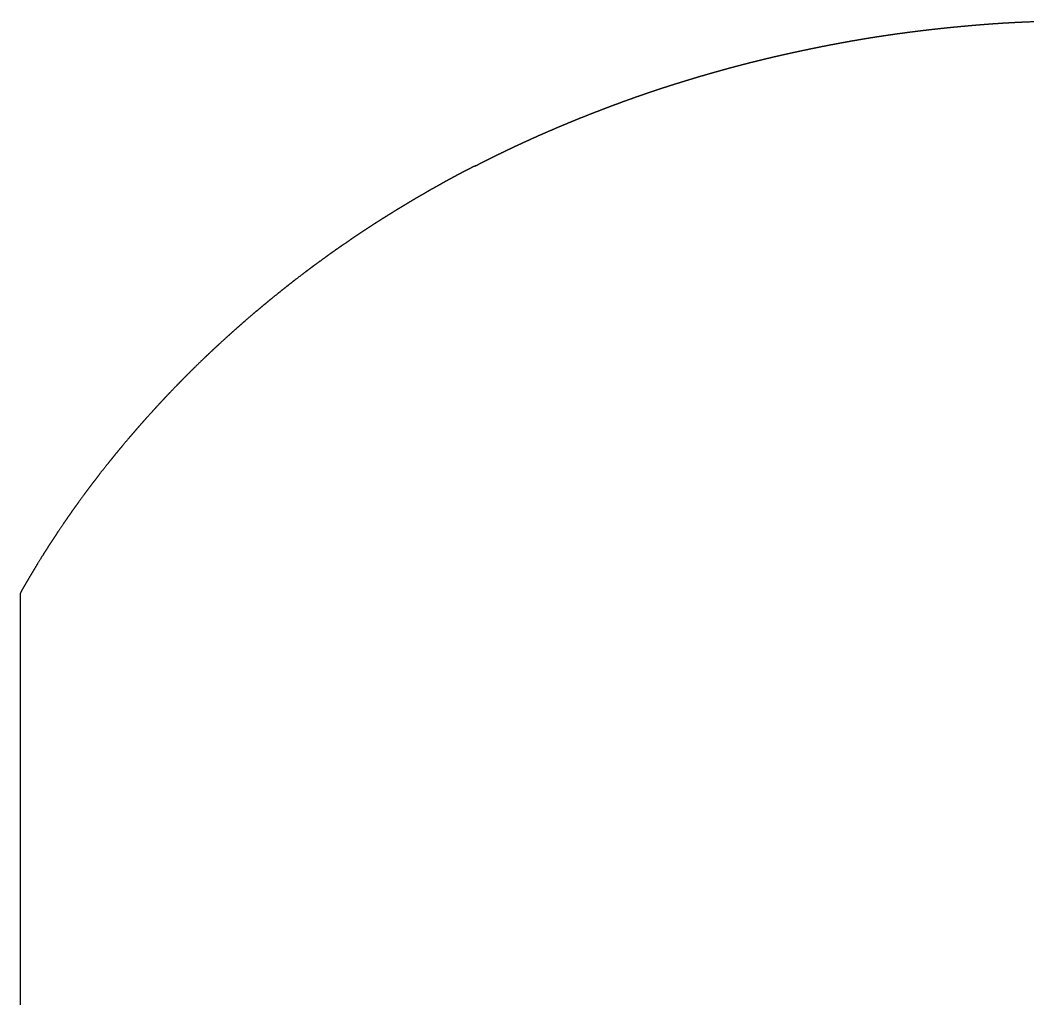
# Model space of a CAD drawing. Header units: millimetres. Extents: x 0 to 48, y 0 to 47.3.
# Drawn here: x 0 to 22.29, y 25.61 to 47.26 of the extents above; entities that cross this region are included whole.
import ezdxf

# ---------------------------------------------------------------- set-up
doc = ezdxf.new("R2010")
doc.units = ezdxf.units.MM

msp = doc.modelspace()

# ---------------------------------------------------------------- linework, layer by layer
msp.add_line((0, 34.579, 0), (0, 13.985, 0))
for points, degree, knots in [([(15.97, 46.274, 0), (16.007, 46.283, 0), (16.043, 46.292, 0), (16.079, 46.302, 0), (16.115, 46.311, 0), (16.189, 46.329, 0), (16.226, 46.339, 0), (16.263, 46.348, 0), (16.3, 46.357, 0), (16.375, 46.375, 0), (16.413, 46.385, 0), (16.451, 46.394, 0), (16.489, 46.403, 0), (16.566, 46.421, 0), (16.604, 46.431, 0), (16.643, 46.44, 0), (16.682, 46.449, 0), (16.76, 46.467, 0), (16.799, 46.476, 0), (16.839, 46.485, 0), (16.878, 46.494, 0), (16.958, 46.512, 0), (16.998, 46.521, 0), (17.038, 46.53, 0), (17.079, 46.539, 0), (17.16, 46.556, 0), (17.2, 46.565, 0), (17.241, 46.574, 0), (17.282, 46.582, 0), (17.363, 46.6, 0), (17.405, 46.608, 0), (17.446, 46.617, 0), (17.487, 46.625, 0), (17.531, 46.635, 0), (17.535, 46.635, 0), (17.539, 46.636, 0), (17.543, 46.637, 0), (17.58, 46.645, 0), (17.614, 46.652, 0), (17.648, 46.658, 0), (17.682, 46.665, 0), (17.749, 46.679, 0), (17.783, 46.685, 0), (17.817, 46.692, 0), (17.851, 46.698, 0), (17.919, 46.712, 0), (17.953, 46.718, 0), (17.987, 46.725, 0), (18.021, 46.731, 0), (18.089, 46.744, 0), (18.123, 46.75, 0), (18.157, 46.757, 0), (18.191, 46.763, 0), (18.26, 46.775, 0), (18.294, 46.781, 0), (18.328, 46.787, 0), (18.362, 46.794, 0), (18.431, 46.806, 0), (18.465, 46.812, 0), (18.499, 46.817, 0), (18.533, 46.823, 0), (18.601, 46.835, 0), (18.635, 46.841, 0), (18.669, 46.846, 0), (18.703, 46.852, 0), (18.771, 46.863, 0), (18.805, 46.869, 0), (18.839, 46.874, 0), (18.873, 46.879, 0), (18.954, 46.892, 0), (19, 46.899, 0), (19.047, 46.906, 0), (19.093, 46.913, 0), (19.186, 46.927, 0), (19.232, 46.934, 0), (19.278, 46.94, 0), (19.324, 46.947, 0), (19.415, 46.96, 0), (19.461, 46.966, 0), (19.506, 46.972, 0), (19.551, 46.978, 0), (19.642, 46.99, 0), (19.686, 46.996, 0), (19.731, 47.002, 0), (19.776, 47.007, 0), (19.824, 47.013, 0), (19.827, 47.014, 0), (19.831, 47.014, 0), (19.834, 47.015, 0), (19.891, 47.022, 0), (19.945, 47.028, 0), (19.999, 47.035, 0), (20.053, 47.041, 0), (20.159, 47.053, 0), (20.211, 47.059, 0), (20.264, 47.065, 0), (20.316, 47.071, 0), (20.419, 47.082, 0), (20.47, 47.087, 0), (20.521, 47.092, 0), (20.571, 47.098, 0), (20.671, 47.107, 0), (20.72, 47.112, 0), (20.768, 47.117, 0), (20.817, 47.121, 0), (20.913, 47.13, 0), (20.959, 47.134, 0), (21.006, 47.139, 0), (21.052, 47.143, 0), (21.143, 47.15, 0), (21.187, 47.154, 0), (21.231, 47.158, 0), (21.275, 47.161, 0), (21.361, 47.168, 0), (21.403, 47.171, 0), (21.444, 47.174, 0), (21.485, 47.177, 0), (21.565, 47.183, 0), (21.604, 47.185, 0), (21.643, 47.188, 0), (21.681, 47.19, 0), (21.746, 47.195, 0), (21.772, 47.196, 0), (21.798, 47.198, 0), (21.823, 47.199, 0), (21.874, 47.202, 0), (21.898, 47.204, 0), (21.922, 47.205, 0), (21.946, 47.206, 0), (21.993, 47.209, 0), (22.015, 47.21, 0), (22.038, 47.211, 0), (22.06, 47.212, 0), (22.101, 47.214, 0), (22.119, 47.215, 0), (22.138, 47.216, 0), (22.157, 47.217, 0), (22.177, 47.217, 0), (22.179, 47.218, 0), (22.181, 47.218, 0), (22.183, 47.218, 0), (22.185, 47.218, 0)], 5, [0, 0, 0, 0, 0, 0, 0.029671, 0.029671, 0.029671, 0.029671, 0.059986, 0.059986, 0.059986, 0.059986, 0.090974, 0.090974, 0.090974, 0.090974, 0.122455, 0.122455, 0.122455, 0.122455, 0.154574, 0.154574, 0.154574, 0.154574, 0.187155, 0.187155, 0.187155, 0.187155, 0.220124, 0.220124, 0.220124, 0.220124, 0.253299, 0.253299, 0.253299, 0.253299, 0.25637, 0.25637, 0.25637, 0.25637, 0.283632, 0.283632, 0.283632, 0.283632, 0.310902, 0.310902, 0.310902, 0.310902, 0.338369, 0.338369, 0.338369, 0.338369, 0.365767, 0.365767, 0.365767, 0.365767, 0.393288, 0.393288, 0.393288, 0.393288, 0.420665, 0.420665, 0.420665, 0.420665, 0.447974, 0.447974, 0.447974, 0.447974, 0.47518, 0.47518, 0.47518, 0.47518, 0.512434, 0.512434, 0.512434, 0.512434, 0.549212, 0.549212, 0.549212, 0.549212, 0.58553, 0.58553, 0.58553, 0.58553, 0.621292, 0.621292, 0.621292, 0.621292, 0.623892, 0.623892, 0.623892, 0.623892, 0.666886, 0.666886, 0.666886, 0.666886, 0.7087, 0.7087, 0.7087, 0.7087, 0.749153, 0.749153, 0.749153, 0.749153, 0.788064, 0.788064, 0.788064, 0.788064, 0.82525, 0.82525, 0.82525, 0.82525, 0.860533, 0.860533, 0.860533, 0.860533, 0.893731, 0.893731, 0.893731, 0.893731, 0.924666, 0.924666, 0.924666, 0.924666, 0.945549, 0.945549, 0.945549, 0.945549, 0.965089, 0.965089, 0.965089, 0.965089, 0.983223, 0.983223, 0.983223, 0.983223, 0.998352, 0.998352, 0.998352, 0.998352, 1, 1, 1, 1, 1, 1]), ([(10.094, 44.046, 0), (10.094, 44.046, 0), (10.094, 44.046, 0), (10.095, 44.047, 0), (10.096, 44.047, 0), (10.098, 44.048, 0), (10.099, 44.049, 0), (10.101, 44.05, 0), (10.102, 44.05, 0), (10.106, 44.053, 0), (10.109, 44.054, 0), (10.113, 44.056, 0), (10.116, 44.058, 0), (10.125, 44.062, 0), (10.13, 44.065, 0), (10.135, 44.067, 0), (10.14, 44.07, 0), (10.153, 44.077, 0), (10.161, 44.081, 0), (10.169, 44.085, 0), (10.177, 44.089, 0), (10.196, 44.099, 0), (10.207, 44.104, 0), (10.217, 44.11, 0), (10.228, 44.115, 0), (10.252, 44.128, 0), (10.265, 44.134, 0), (10.278, 44.141, 0), (10.291, 44.147, 0), (10.327, 44.165, 0), (10.35, 44.177, 0), (10.373, 44.188, 0), (10.396, 44.2, 0), (10.446, 44.225, 0), (10.473, 44.238, 0), (10.5, 44.251, 0), (10.527, 44.265, 0), (10.581, 44.291, 0), (10.608, 44.304, 0), (10.635, 44.317, 0), (10.661, 44.33, 0), (10.717, 44.357, 0), (10.747, 44.371, 0), (10.776, 44.385, 0), (10.806, 44.399, 0), (10.867, 44.428, 0), (10.899, 44.444, 0), (10.932, 44.459, 0), (10.964, 44.474, 0), (11.03, 44.505, 0), (11.065, 44.521, 0), (11.1, 44.537, 0), (11.134, 44.553, 0), (11.205, 44.585, 0), (11.241, 44.601, 0), (11.276, 44.618, 0), (11.312, 44.634, 0), (11.386, 44.667, 0), (11.424, 44.684, 0), (11.462, 44.701, 0), (11.5, 44.718, 0), (11.578, 44.752, 0), (11.617, 44.769, 0), (11.657, 44.787, 0), (11.697, 44.804, 0), (11.778, 44.839, 0), (11.819, 44.856, 0), (11.86, 44.874, 0), (11.902, 44.892, 0), (11.986, 44.927, 0), (12.029, 44.945, 0), (12.072, 44.963, 0), (12.115, 44.981, 0), (12.202, 45.017, 0), (12.246, 45.035, 0), (12.29, 45.053, 0), (12.334, 45.071, 0), (12.424, 45.107, 0), (12.469, 45.125, 0), (12.515, 45.143, 0), (12.56, 45.161, 0), (12.651, 45.197, 0), (12.697, 45.215, 0), (12.743, 45.233, 0), (12.789, 45.25, 0), (12.889, 45.289, 0), (12.943, 45.309, 0), (12.996, 45.33, 0), (13.05, 45.35, 0), (13.156, 45.39, 0), (13.209, 45.409, 0), (13.261, 45.428, 0), (13.314, 45.448, 0), (13.419, 45.486, 0), (13.472, 45.505, 0), (13.525, 45.524, 0), (13.578, 45.543, 0), (13.684, 45.58, 0), (13.737, 45.599, 0), (13.79, 45.617, 0), (13.843, 45.635, 0), (13.936, 45.667, 0), (13.976, 45.68, 0), (14.016, 45.694, 0), (14.056, 45.707, 0), (14.136, 45.734, 0), (14.175, 45.747, 0), (14.215, 45.76, 0), (14.255, 45.772, 0), (14.334, 45.798, 0), (14.373, 45.811, 0), (14.412, 45.823, 0), (14.451, 45.836, 0), (14.53, 45.86, 0), (14.568, 45.872, 0), (14.607, 45.884, 0), (14.646, 45.896, 0), (14.72, 45.919, 0), (14.756, 45.93, 0), (14.792, 45.941, 0), (14.828, 45.952, 0), (14.898, 45.973, 0), (14.932, 45.983, 0), (14.966, 45.994, 0), (15, 46.004, 0), (15.068, 46.024, 0), (15.102, 46.033, 0), (15.135, 46.043, 0), (15.169, 46.053, 0), (15.235, 46.072, 0), (15.268, 46.081, 0), (15.3, 46.091, 0), (15.333, 46.1, 0), (15.398, 46.118, 0), (15.429, 46.127, 0), (15.461, 46.136, 0), (15.493, 46.145, 0), (15.556, 46.162, 0), (15.586, 46.171, 0), (15.617, 46.179, 0), (15.648, 46.188, 0), (15.708, 46.204, 0), (15.738, 46.212, 0), (15.768, 46.22, 0), (15.797, 46.228, 0), (15.852, 46.243, 0), (15.877, 46.249, 0), (15.903, 46.256, 0), (15.928, 46.262, 0), (15.957, 46.27, 0), (15.96, 46.271, 0), (15.964, 46.272, 0), (15.968, 46.273, 0), (15.971, 46.274, 0)], 5, [0, 0, 0, 0, 0, 0, 0.002721, 0.002721, 0.002721, 0.002721, 0.004969, 0.004969, 0.004969, 0.004969, 0.009066, 0.009066, 0.009066, 0.009066, 0.014556, 0.014556, 0.014556, 0.014556, 0.022521, 0.022521, 0.022521, 0.022521, 0.032731, 0.032731, 0.032731, 0.032731, 0.044757, 0.044757, 0.044757, 0.044757, 0.065466, 0.065466, 0.065466, 0.065466, 0.089788, 0.089788, 0.089788, 0.089788, 0.113378, 0.113378, 0.113378, 0.113378, 0.139302, 0.139302, 0.139302, 0.139302, 0.167398, 0.167398, 0.167398, 0.167398, 0.197503, 0.197503, 0.197503, 0.197503, 0.228606, 0.228606, 0.228606, 0.228606, 0.261304, 0.261304, 0.261304, 0.261304, 0.295446, 0.295446, 0.295446, 0.295446, 0.330756, 0.330756, 0.330756, 0.330756, 0.367309, 0.367309, 0.367309, 0.367309, 0.404825, 0.404825, 0.404825, 0.404825, 0.443141, 0.443141, 0.443141, 0.443141, 0.481964, 0.481964, 0.481964, 0.481964, 0.527032, 0.527032, 0.527032, 0.527032, 0.571023, 0.571023, 0.571023, 0.571023, 0.615145, 0.615145, 0.615145, 0.615145, 0.659178, 0.659178, 0.659178, 0.659178, 0.69234, 0.69234, 0.69234, 0.69234, 0.725097, 0.725097, 0.725097, 0.725097, 0.757485, 0.757485, 0.757485, 0.757485, 0.789406, 0.789406, 0.789406, 0.789406, 0.81879, 0.81879, 0.81879, 0.81879, 0.846873, 0.846873, 0.846873, 0.846873, 0.874334, 0.874334, 0.874334, 0.874334, 0.901099, 0.901099, 0.901099, 0.901099, 0.927093, 0.927093, 0.927093, 0.927093, 0.952241, 0.952241, 0.952241, 0.952241, 0.97647, 0.97647, 0.97647, 0.97647, 0.99703, 0.99703, 0.99703, 0.99703, 1, 1, 1, 1, 1, 1]), ([(10.076, 44.037, 0), (10.075, 44.036, 0), (10.074, 44.036, 0), (10.073, 44.036, 0), (10.072, 44.035, 0), (10.072, 44.035, 0), (10.071, 44.035, 0), (10.07, 44.034, 0), (10.069, 44.034, 0), (10.068, 44.033, 0), (10.068, 44.033, 0), (10.067, 44.033, 0), (10.066, 44.033, 0), (10.066, 44.032, 0), (10.065, 44.032, 0), (10.061, 44.03, 0), (10.057, 44.029, 0), (10.054, 44.027, 0), (10.05, 44.025, 0), (10.046, 44.024, 0), (10.043, 44.022, 0), (10.039, 44.02, 0), (10.031, 44.016, 0), (10.026, 44.014, 0), (10.021, 44.011, 0), (10.016, 44.009, 0), (10.012, 44.007, 0), (10.007, 44.004, 0), (10.002, 44.002, 0), (9.991, 43.996, 0), (9.985, 43.993, 0), (9.979, 43.99, 0), (9.972, 43.987, 0), (9.966, 43.983, 0), (9.96, 43.98, 0), (9.953, 43.977, 0), (9.935, 43.968, 0), (9.924, 43.962, 0), (9.912, 43.956, 0), (9.901, 43.95, 0), (9.889, 43.944, 0), (9.878, 43.938, 0), (9.866, 43.932, 0), (9.83, 43.913, 0), (9.806, 43.901, 0), (9.781, 43.888, 0), (9.756, 43.875, 0), (9.732, 43.862, 0), (9.707, 43.849, 0), (9.683, 43.836, 0), (9.653, 43.82, 0), (9.648, 43.817, 0), (9.642, 43.814, 0), (9.637, 43.811, 0), (9.632, 43.809, 0), (9.627, 43.806, 0), (9.621, 43.803, 0), (9.572, 43.777, 0), (9.528, 43.753, 0), (9.484, 43.729, 0), (9.44, 43.705, 0), (9.396, 43.681, 0), (9.353, 43.657, 0), (9.309, 43.632, 0), (9.22, 43.583, 0), (9.174, 43.557, 0), (9.129, 43.531, 0), (9.084, 43.506, 0), (9.038, 43.48, 0), (8.993, 43.454, 0), (8.948, 43.428, 0), (8.851, 43.372, 0), (8.8, 43.342, 0), (8.749, 43.312, 0), (8.697, 43.282, 0), (8.646, 43.251, 0), (8.595, 43.221, 0), (8.544, 43.19, 0), (8.441, 43.128, 0), (8.388, 43.096, 0), (8.336, 43.065, 0), (8.284, 43.033, 0), (8.232, 43, 0), (8.18, 42.968, 0), (8.128, 42.936, 0), (8.023, 42.87, 0), (7.97, 42.837, 0), (7.918, 42.803, 0), (7.865, 42.77, 0), (7.812, 42.736, 0), (7.76, 42.702, 0), (7.708, 42.668, 0), (7.603, 42.599, 0), (7.55, 42.564, 0), (7.498, 42.529, 0), (7.446, 42.494, 0), (7.393, 42.459, 0), (7.341, 42.424, 0), (7.289, 42.388, 0), (7.17, 42.307, 0), (7.103, 42.26, 0), (7.036, 42.214, 0), (6.97, 42.167, 0), (6.903, 42.12, 0), (6.837, 42.073, 0), (6.771, 42.025, 0), (6.639, 41.929, 0), (6.572, 41.881, 0), (6.506, 41.832, 0), (6.44, 41.783, 0), (6.374, 41.734, 0), (6.309, 41.685, 0), (6.244, 41.635, 0), (6.107, 41.531, 0), (6.037, 41.476, 0), (5.966, 41.421, 0), (5.896, 41.366, 0), (5.826, 41.31, 0), (5.756, 41.254, 0), (5.686, 41.198, 0), (5.547, 41.085, 0), (5.477, 41.028, 0), (5.408, 40.971, 0), (5.339, 40.913, 0), (5.27, 40.856, 0), (5.201, 40.798, 0), (5.132, 40.739, 0), (4.991, 40.618, 0), (4.919, 40.555, 0), (4.847, 40.492, 0), (4.775, 40.429, 0), (4.703, 40.365, 0), (4.632, 40.301, 0), (4.561, 40.236, 0), (4.42, 40.108, 0), (4.35, 40.044, 0), (4.281, 39.979, 0), (4.211, 39.914, 0), (4.143, 39.849, 0), (4.074, 39.784, 0), (4.006, 39.718, 0), (3.867, 39.583, 0), (3.797, 39.514, 0), (3.727, 39.445, 0), (3.658, 39.375, 0), (3.589, 39.305, 0), (3.52, 39.235, 0), (3.451, 39.164, 0), (3.315, 39.022, 0), (3.247, 38.951, 0), (3.179, 38.879, 0), (3.112, 38.807, 0), (3.045, 38.735, 0), (2.978, 38.662, 0), (2.912, 38.589, 0), (2.779, 38.442, 0), (2.713, 38.368, 0), (2.648, 38.294, 0), (2.583, 38.22, 0), (2.518, 38.145, 0), (2.454, 38.07, 0), (2.389, 37.994, 0), (2.262, 37.843, 0), (2.198, 37.767, 0), (2.135, 37.69, 0), (2.072, 37.613, 0), (2.01, 37.536, 0), (1.948, 37.459, 0), (1.886, 37.381, 0), (1.764, 37.226, 0), (1.704, 37.148, 0), (1.644, 37.07, 0), (1.584, 36.992, 0), (1.525, 36.913, 0), (1.466, 36.834, 0), (1.407, 36.755, 0), (1.291, 36.595, 0), (1.232, 36.514, 0), (1.175, 36.434, 0), (1.117, 36.352, 0), (1.06, 36.271, 0), (1.004, 36.189, 0), (0.948, 36.107, 0), (0.833, 35.936, 0), (0.774, 35.848, 0), (0.716, 35.759, 0), (0.658, 35.67, 0), (0.601, 35.581, 0), (0.544, 35.491, 0), (0.488, 35.401, 0), (0.381, 35.227, 0), (0.329, 35.144, 0), (0.279, 35.059, 0), (0.228, 34.975, 0), (0.178, 34.89, 0), (0.129, 34.805, 0), (0.08, 34.72, 0), (0.027, 34.628, 0), (0.024, 34.621, 0), (0.02, 34.614, 0), (0.016, 34.607, 0), (0.012, 34.6, 0), (0.008, 34.593, 0), (0.004, 34.586, 0), (0, 34.579, 0)], 8, [0, 0, 0, 0, 0, 0, 0, 0, 0, 0.000539, 0.000539, 0.000539, 0.000539, 0.000539, 0.000539, 0.000539, 0.000968, 0.000968, 0.000968, 0.000968, 0.000968, 0.000968, 0.000968, 0.003367, 0.003367, 0.003367, 0.003367, 0.003367, 0.003367, 0.003367, 0.006412, 0.006412, 0.006412, 0.006412, 0.006412, 0.006412, 0.006412, 0.010477, 0.010477, 0.010477, 0.010477, 0.010477, 0.010477, 0.010477, 0.017887, 0.017887, 0.017887, 0.017887, 0.017887, 0.017887, 0.017887, 0.033741, 0.033741, 0.033741, 0.033741, 0.033741, 0.033741, 0.033741, 0.037164, 0.037164, 0.037164, 0.037164, 0.037164, 0.037164, 0.037164, 0.065704, 0.065704, 0.065704, 0.065704, 0.065704, 0.065704, 0.065704, 0.095464, 0.095464, 0.095464, 0.095464, 0.095464, 0.095464, 0.095464, 0.129424, 0.129424, 0.129424, 0.129424, 0.129424, 0.129424, 0.129424, 0.164357, 0.164357, 0.164357, 0.164357, 0.164357, 0.164357, 0.164357, 0.199986, 0.199986, 0.199986, 0.199986, 0.199986, 0.199986, 0.199986, 0.235934, 0.235934, 0.235934, 0.235934, 0.235934, 0.235934, 0.235934, 0.28238, 0.28238, 0.28238, 0.28238, 0.28238, 0.28238, 0.28238, 0.329235, 0.329235, 0.329235, 0.329235, 0.329235, 0.329235, 0.329235, 0.380252, 0.380252, 0.380252, 0.380252, 0.380252, 0.380252, 0.380252, 0.431621, 0.431621, 0.431621, 0.431621, 0.431621, 0.431621, 0.431621, 0.486343, 0.486343, 0.486343, 0.486343, 0.486343, 0.486343, 0.486343, 0.540437, 0.540437, 0.540437, 0.540437, 0.540437, 0.540437, 0.540437, 0.596562, 0.596562, 0.596562, 0.596562, 0.596562, 0.596562, 0.596562, 0.652873, 0.652873, 0.652873, 0.652873, 0.652873, 0.652873, 0.652873, 0.709334, 0.709334, 0.709334, 0.709334, 0.709334, 0.709334, 0.709334, 0.765915, 0.765915, 0.765915, 0.765915, 0.765915, 0.765915, 0.765915, 0.822109, 0.822109, 0.822109, 0.822109, 0.822109, 0.822109, 0.822109, 0.878852, 0.878852, 0.878852, 0.878852, 0.878852, 0.878852, 0.878852, 0.939394, 0.939394, 0.939394, 0.939394, 0.939394, 0.939394, 0.939394, 0.995458, 0.995458, 0.995458, 0.995458, 0.995458, 0.995458, 0.995458, 1, 1, 1, 1, 1, 1, 1, 1, 1]), ([(10.076, 44.037, 0), (10.076, 44.037, 0), (10.076, 44.037, 0), (10.076, 44.037, 0), (10.076, 44.037, 0), (10.076, 44.037, 0), (10.076, 44.037, 0), (10.076, 44.037, 0), (10.076, 44.037, 0), (10.076, 44.037, 0), (10.076, 44.037, 0), (10.076, 44.037, 0), (10.076, 44.037, 0), (10.076, 44.037, 0), (10.076, 44.037, 0), (10.076, 44.037, 0), (10.076, 44.037, 0), (10.076, 44.037, 0), (10.076, 44.037, 0), (10.076, 44.037, 0), (10.076, 44.037, 0), (10.076, 44.037, 0), (10.076, 44.037, 0), (10.076, 44.037, 0), (10.076, 44.037, 0), (10.076, 44.037, 0), (10.076, 44.037, 0), (10.076, 44.037, 0), (10.076, 44.037, 0), (10.076, 44.037, 0), (10.076, 44.037, 0), (10.076, 44.037, 0), (10.076, 44.037, 0), (10.076, 44.037, 0), (10.076, 44.037, 0), (10.076, 44.037, 0), (10.076, 44.037, 0), (10.076, 44.037, 0), (10.076, 44.037, 0), (10.076, 44.037, 0), (10.076, 44.037, 0), (10.076, 44.037, 0), (10.076, 44.037, 0), (10.076, 44.037, 0), (10.076, 44.037, 0), (10.076, 44.037, 0), (10.076, 44.037, 0), (10.076, 44.037, 0), (10.076, 44.037, 0), (10.076, 44.037, 0), (10.076, 44.037, 0), (10.076, 44.037, 0), (10.076, 44.037, 0), (10.076, 44.037, 0), (10.076, 44.037, 0), (10.077, 44.037, 0), (10.077, 44.037, 0), (10.077, 44.037, 0), (10.077, 44.037, 0), (10.077, 44.037, 0), (10.077, 44.037, 0), (10.077, 44.037, 0), (10.077, 44.037, 0), (10.077, 44.037, 0), (10.077, 44.037, 0), (10.077, 44.037, 0), (10.077, 44.037, 0), (10.077, 44.037, 0), (10.077, 44.037, 0), (10.077, 44.037, 0), (10.077, 44.037, 0), (10.077, 44.037, 0), (10.077, 44.037, 0), (10.077, 44.037, 0), (10.077, 44.037, 0), (10.077, 44.037, 0), (10.077, 44.037, 0), (10.077, 44.037, 0), (10.077, 44.037, 0), (10.077, 44.037, 0), (10.077, 44.037, 0), (10.077, 44.037, 0), (10.077, 44.037, 0), (10.077, 44.037, 0), (10.077, 44.037, 0), (10.077, 44.037, 0), (10.077, 44.037, 0), (10.077, 44.037, 0), (10.077, 44.037, 0), (10.077, 44.037, 0), (10.077, 44.037, 0), (10.077, 44.037, 0), (10.077, 44.037, 0), (10.077, 44.037, 0), (10.077, 44.037, 0), (10.077, 44.037, 0), (10.077, 44.037, 0), (10.077, 44.037, 0), (10.077, 44.037, 0), (10.077, 44.037, 0), (10.077, 44.037, 0), (10.077, 44.037, 0), (10.077, 44.037, 0), (10.077, 44.037, 0), (10.077, 44.037, 0), (10.077, 44.037, 0), (10.077, 44.038, 0), (10.077, 44.038, 0), (10.077, 44.038, 0), (10.077, 44.038, 0), (10.077, 44.038, 0), (10.077, 44.038, 0), (10.077, 44.038, 0), (10.078, 44.038, 0), (10.078, 44.038, 0), (10.078, 44.038, 0), (10.078, 44.038, 0), (10.078, 44.038, 0), (10.078, 44.038, 0), (10.078, 44.038, 0), (10.078, 44.038, 0), (10.078, 44.038, 0), (10.078, 44.038, 0), (10.078, 44.038, 0), (10.078, 44.038, 0), (10.078, 44.038, 0), (10.078, 44.038, 0), (10.078, 44.038, 0), (10.078, 44.038, 0), (10.078, 44.038, 0), (10.078, 44.038, 0), (10.078, 44.038, 0), (10.078, 44.038, 0), (10.078, 44.038, 0), (10.078, 44.038, 0), (10.078, 44.038, 0), (10.078, 44.038, 0), (10.078, 44.038, 0), (10.078, 44.038, 0), (10.078, 44.038, 0), (10.078, 44.038, 0), (10.078, 44.038, 0), (10.078, 44.038, 0), (10.078, 44.038, 0), (10.078, 44.038, 0), (10.078, 44.038, 0), (10.078, 44.038, 0), (10.078, 44.038, 0), (10.078, 44.038, 0), (10.078, 44.038, 0), (10.078, 44.038, 0), (10.078, 44.038, 0), (10.078, 44.038, 0), (10.078, 44.038, 0), (10.078, 44.038, 0), (10.078, 44.038, 0), (10.078, 44.038, 0), (10.078, 44.038, 0), (10.078, 44.038, 0), (10.078, 44.038, 0), (10.078, 44.038, 0), (10.078, 44.038, 0), (10.078, 44.038, 0), (10.078, 44.038, 0), (10.078, 44.038, 0), (10.078, 44.038, 0), (10.078, 44.038, 0), (10.078, 44.038, 0), (10.078, 44.038, 0), (10.078, 44.038, 0), (10.079, 44.038, 0), (10.079, 44.038, 0), (10.079, 44.038, 0), (10.079, 44.038, 0), (10.079, 44.038, 0), (10.079, 44.038, 0), (10.079, 44.038, 0), (10.079, 44.038, 0), (10.079, 44.038, 0), (10.079, 44.038, 0), (10.079, 44.038, 0), (10.079, 44.038, 0), (10.079, 44.038, 0), (10.079, 44.038, 0), (10.079, 44.038, 0), (10.079, 44.038, 0), (10.079, 44.038, 0), (10.079, 44.038, 0), (10.079, 44.038, 0), (10.079, 44.038, 0), (10.079, 44.038, 0), (10.079, 44.038, 0), (10.079, 44.038, 0), (10.079, 44.038, 0), (10.079, 44.038, 0), (10.079, 44.038, 0), (10.079, 44.038, 0), (10.079, 44.038, 0), (10.079, 44.038, 0), (10.079, 44.038, 0), (10.079, 44.038, 0), (10.079, 44.038, 0), (10.079, 44.038, 0), (10.079, 44.038, 0), (10.079, 44.038, 0), (10.079, 44.038, 0), (10.079, 44.038, 0), (10.079, 44.038, 0), (10.079, 44.038, 0), (10.079, 44.038, 0), (10.079, 44.038, 0), (10.079, 44.038, 0), (10.079, 44.038, 0), (10.079, 44.038, 0), (10.079, 44.038, 0), (10.079, 44.038, 0), (10.079, 44.038, 0), (10.079, 44.038, 0), (10.079, 44.038, 0), (10.079, 44.038, 0), (10.079, 44.039, 0), (10.079, 44.039, 0), (10.079, 44.039, 0), (10.079, 44.039, 0), (10.079, 44.039, 0), (10.079, 44.039, 0), (10.079, 44.039, 0), (10.079, 44.039, 0), (10.079, 44.039, 0), (10.08, 44.039, 0), (10.08, 44.039, 0), (10.08, 44.039, 0), (10.08, 44.039, 0), (10.08, 44.039, 0), (10.08, 44.039, 0), (10.08, 44.039, 0), (10.08, 44.039, 0), (10.08, 44.039, 0), (10.08, 44.039, 0), (10.08, 44.039, 0), (10.08, 44.039, 0), (10.08, 44.039, 0), (10.08, 44.039, 0), (10.08, 44.039, 0), (10.08, 44.039, 0), (10.08, 44.039, 0), (10.08, 44.039, 0), (10.08, 44.039, 0), (10.08, 44.039, 0), (10.08, 44.039, 0), (10.08, 44.039, 0), (10.08, 44.039, 0), (10.08, 44.039, 0), (10.08, 44.039, 0), (10.08, 44.039, 0), (10.08, 44.039, 0), (10.08, 44.039, 0), (10.08, 44.039, 0), (10.08, 44.039, 0), (10.08, 44.039, 0), (10.08, 44.039, 0), (10.08, 44.039, 0), (10.08, 44.039, 0), (10.08, 44.039, 0), (10.08, 44.039, 0), (10.08, 44.039, 0), (10.08, 44.039, 0), (10.08, 44.039, 0), (10.08, 44.039, 0), (10.08, 44.039, 0), (10.08, 44.039, 0), (10.08, 44.039, 0), (10.08, 44.039, 0), (10.08, 44.039, 0), (10.08, 44.039, 0), (10.08, 44.039, 0), (10.08, 44.039, 0), (10.08, 44.039, 0), (10.08, 44.039, 0), (10.08, 44.039, 0), (10.08, 44.039, 0), (10.08, 44.039, 0), (10.08, 44.039, 0), (10.08, 44.039, 0), (10.08, 44.039, 0), (10.08, 44.039, 0), (10.081, 44.039, 0), (10.081, 44.039, 0), (10.081, 44.039, 0), (10.081, 44.039, 0), (10.081, 44.039, 0), (10.081, 44.039, 0), (10.081, 44.039, 0), (10.081, 44.039, 0), (10.081, 44.039, 0), (10.081, 44.039, 0), (10.081, 44.039, 0), (10.081, 44.039, 0), (10.081, 44.039, 0), (10.081, 44.039, 0), (10.081, 44.039, 0), (10.081, 44.039, 0), (10.081, 44.039, 0), (10.081, 44.039, 0), (10.081, 44.039, 0), (10.081, 44.039, 0), (10.081, 44.039, 0), (10.081, 44.039, 0), (10.081, 44.039, 0), (10.081, 44.039, 0), (10.081, 44.039, 0), (10.081, 44.039, 0), (10.081, 44.039, 0), (10.081, 44.039, 0), (10.081, 44.039, 0), (10.081, 44.039, 0), (10.081, 44.039, 0), (10.081, 44.039, 0), (10.081, 44.039, 0), (10.081, 44.039, 0), (10.081, 44.039, 0), (10.081, 44.039, 0), (10.081, 44.039, 0), (10.081, 44.039, 0), (10.081, 44.039, 0), (10.081, 44.039, 0), (10.081, 44.039, 0), (10.081, 44.039, 0), (10.081, 44.039, 0), (10.081, 44.039, 0), (10.081, 44.039, 0), (10.081, 44.04, 0), (10.081, 44.04, 0), (10.081, 44.04, 0), (10.081, 44.04, 0), (10.081, 44.04, 0), (10.081, 44.04, 0), (10.081, 44.04, 0), (10.081, 44.04, 0), (10.081, 44.04, 0), (10.081, 44.04, 0), (10.081, 44.04, 0), (10.081, 44.04, 0), (10.082, 44.04, 0), (10.082, 44.04, 0), (10.082, 44.04, 0), (10.082, 44.04, 0), (10.082, 44.04, 0), (10.082, 44.04, 0), (10.082, 44.04, 0), (10.082, 44.04, 0), (10.082, 44.04, 0), (10.082, 44.04, 0), (10.082, 44.04, 0), (10.082, 44.04, 0), (10.082, 44.04, 0), (10.082, 44.04, 0), (10.082, 44.04, 0), (10.082, 44.04, 0), (10.082, 44.04, 0), (10.082, 44.04, 0), (10.082, 44.04, 0), (10.082, 44.04, 0), (10.082, 44.04, 0), (10.082, 44.04, 0), (10.082, 44.04, 0), (10.082, 44.04, 0), (10.082, 44.04, 0), (10.082, 44.04, 0), (10.082, 44.04, 0), (10.082, 44.04, 0), (10.082, 44.04, 0), (10.082, 44.04, 0), (10.082, 44.04, 0), (10.082, 44.04, 0), (10.082, 44.04, 0), (10.082, 44.04, 0), (10.082, 44.04, 0), (10.082, 44.04, 0), (10.082, 44.04, 0), (10.082, 44.04, 0), (10.082, 44.04, 0), (10.082, 44.04, 0), (10.082, 44.04, 0), (10.082, 44.04, 0), (10.082, 44.04, 0), (10.082, 44.04, 0), (10.082, 44.04, 0), (10.082, 44.04, 0), (10.082, 44.04, 0), (10.082, 44.04, 0), (10.082, 44.04, 0), (10.082, 44.04, 0), (10.082, 44.04, 0), (10.082, 44.04, 0), (10.082, 44.04, 0), (10.082, 44.04, 0), (10.082, 44.04, 0), (10.082, 44.04, 0), (10.082, 44.04, 0), (10.082, 44.04, 0), (10.083, 44.04, 0), (10.083, 44.04, 0), (10.083, 44.04, 0), (10.083, 44.04, 0), (10.083, 44.04, 0), (10.083, 44.04, 0), (10.083, 44.04, 0), (10.083, 44.04, 0), (10.083, 44.04, 0), (10.083, 44.04, 0), (10.083, 44.04, 0), (10.083, 44.04, 0), (10.083, 44.04, 0), (10.083, 44.04, 0), (10.083, 44.04, 0), (10.083, 44.04, 0), (10.083, 44.04, 0), (10.083, 44.04, 0), (10.083, 44.04, 0), (10.083, 44.04, 0), (10.083, 44.04, 0), (10.083, 44.04, 0), (10.083, 44.04, 0), (10.083, 44.04, 0), (10.083, 44.04, 0), (10.083, 44.04, 0), (10.083, 44.04, 0), (10.083, 44.04, 0), (10.083, 44.04, 0), (10.083, 44.04, 0), (10.083, 44.04, 0), (10.083, 44.04, 0), (10.083, 44.04, 0), (10.083, 44.04, 0), (10.083, 44.04, 0), (10.083, 44.04, 0), (10.083, 44.04, 0), (10.083, 44.04, 0), (10.083, 44.04, 0), (10.083, 44.04, 0), (10.083, 44.04, 0), (10.083, 44.04, 0), (10.083, 44.04, 0), (10.083, 44.04, 0), (10.083, 44.041, 0), (10.083, 44.041, 0), (10.083, 44.041, 0), (10.083, 44.041, 0), (10.083, 44.041, 0), (10.083, 44.041, 0), (10.083, 44.041, 0), (10.083, 44.041, 0), (10.083, 44.041, 0), (10.083, 44.041, 0), (10.083, 44.041, 0), (10.083, 44.041, 0), (10.083, 44.041, 0), (10.084, 44.041, 0), (10.084, 44.041, 0), (10.084, 44.041, 0), (10.084, 44.041, 0), (10.084, 44.041, 0), (10.084, 44.041, 0), (10.084, 44.041, 0), (10.084, 44.041, 0), (10.084, 44.041, 0), (10.084, 44.041, 0), (10.084, 44.041, 0), (10.084, 44.041, 0), (10.084, 44.041, 0), (10.084, 44.041, 0), (10.084, 44.041, 0), (10.084, 44.041, 0), (10.084, 44.041, 0), (10.084, 44.041, 0), (10.084, 44.041, 0), (10.084, 44.041, 0), (10.084, 44.041, 0), (10.084, 44.041, 0), (10.084, 44.041, 0), (10.084, 44.041, 0), (10.084, 44.041, 0), (10.084, 44.041, 0), (10.084, 44.041, 0), (10.084, 44.041, 0), (10.084, 44.041, 0), (10.084, 44.041, 0), (10.084, 44.041, 0), (10.084, 44.041, 0), (10.084, 44.041, 0), (10.084, 44.041, 0), (10.084, 44.041, 0), (10.084, 44.041, 0), (10.084, 44.041, 0), (10.084, 44.041, 0), (10.084, 44.041, 0), (10.084, 44.041, 0), (10.084, 44.041, 0), (10.084, 44.041, 0), (10.084, 44.041, 0), (10.084, 44.041, 0), (10.084, 44.041, 0), (10.084, 44.041, 0), (10.084, 44.041, 0), (10.084, 44.041, 0), (10.084, 44.041, 0), (10.084, 44.041, 0), (10.084, 44.041, 0), (10.084, 44.041, 0), (10.084, 44.041, 0), (10.084, 44.041, 0), (10.084, 44.041, 0), (10.084, 44.041, 0), (10.084, 44.041, 0), (10.084, 44.041, 0), (10.085, 44.041, 0), (10.085, 44.041, 0), (10.085, 44.041, 0), (10.085, 44.041, 0), (10.085, 44.041, 0), (10.085, 44.041, 0), (10.085, 44.041, 0), (10.085, 44.041, 0), (10.085, 44.041, 0), (10.085, 44.041, 0), (10.085, 44.041, 0), (10.085, 44.041, 0), (10.085, 44.041, 0), (10.085, 44.041, 0), (10.085, 44.041, 0), (10.085, 44.041, 0), (10.085, 44.041, 0), (10.085, 44.041, 0), (10.085, 44.041, 0), (10.085, 44.041, 0), (10.085, 44.041, 0), (10.085, 44.041, 0), (10.085, 44.041, 0), (10.085, 44.041, 0), (10.085, 44.041, 0), (10.085, 44.041, 0), (10.085, 44.041, 0), (10.085, 44.041, 0), (10.085, 44.041, 0), (10.085, 44.041, 0), (10.085, 44.041, 0), (10.085, 44.041, 0), (10.085, 44.041, 0), (10.085, 44.041, 0), (10.085, 44.041, 0), (10.085, 44.041, 0), (10.085, 44.041, 0), (10.085, 44.041, 0), (10.085, 44.041, 0), (10.085, 44.041, 0), (10.085, 44.042, 0), (10.085, 44.042, 0), (10.085, 44.042, 0), (10.085, 44.042, 0), (10.085, 44.042, 0), (10.085, 44.042, 0), (10.085, 44.042, 0), (10.085, 44.042, 0), (10.085, 44.042, 0), (10.085, 44.042, 0), (10.085, 44.042, 0), (10.085, 44.042, 0), (10.085, 44.042, 0), (10.085, 44.042, 0), (10.085, 44.042, 0), (10.085, 44.042, 0), (10.085, 44.042, 0), (10.085, 44.042, 0), (10.086, 44.042, 0), (10.086, 44.042, 0), (10.086, 44.042, 0), (10.086, 44.042, 0), (10.086, 44.042, 0), (10.086, 44.042, 0), (10.086, 44.042, 0), (10.086, 44.042, 0), (10.086, 44.042, 0), (10.086, 44.042, 0), (10.086, 44.042, 0), (10.086, 44.042, 0), (10.086, 44.042, 0), (10.086, 44.042, 0), (10.086, 44.042, 0), (10.086, 44.042, 0), (10.086, 44.042, 0), (10.086, 44.042, 0), (10.086, 44.042, 0), (10.086, 44.042, 0), (10.086, 44.042, 0), (10.086, 44.042, 0), (10.086, 44.042, 0), (10.086, 44.042, 0), (10.086, 44.042, 0), (10.086, 44.042, 0), (10.086, 44.042, 0), (10.086, 44.042, 0), (10.086, 44.042, 0), (10.086, 44.042, 0), (10.086, 44.042, 0), (10.086, 44.042, 0), (10.086, 44.042, 0), (10.086, 44.042, 0), (10.086, 44.042, 0), (10.086, 44.042, 0), (10.086, 44.042, 0), (10.086, 44.042, 0), (10.086, 44.042, 0), (10.086, 44.042, 0), (10.086, 44.042, 0), (10.086, 44.042, 0), (10.086, 44.042, 0), (10.086, 44.042, 0), (10.086, 44.042, 0), (10.086, 44.042, 0), (10.086, 44.042, 0), (10.086, 44.042, 0), (10.086, 44.042, 0), (10.086, 44.042, 0), (10.086, 44.042, 0), (10.086, 44.042, 0), (10.086, 44.042, 0), (10.086, 44.042, 0), (10.086, 44.042, 0), (10.086, 44.042, 0), (10.086, 44.042, 0), (10.086, 44.042, 0), (10.087, 44.042, 0), (10.087, 44.042, 0), (10.087, 44.042, 0), (10.087, 44.042, 0), (10.087, 44.042, 0), (10.087, 44.042, 0), (10.087, 44.042, 0), (10.087, 44.042, 0), (10.087, 44.042, 0), (10.087, 44.042, 0), (10.087, 44.042, 0), (10.087, 44.042, 0), (10.087, 44.042, 0), (10.087, 44.042, 0), (10.087, 44.042, 0), (10.087, 44.042, 0), (10.087, 44.042, 0), (10.087, 44.042, 0), (10.087, 44.042, 0), (10.087, 44.042, 0), (10.087, 44.042, 0), (10.087, 44.042, 0), (10.087, 44.042, 0), (10.087, 44.042, 0), (10.087, 44.042, 0), (10.087, 44.042, 0), (10.087, 44.042, 0), (10.087, 44.042, 0), (10.087, 44.042, 0), (10.087, 44.042, 0), (10.087, 44.042, 0), (10.087, 44.042, 0), (10.087, 44.042, 0), (10.087, 44.042, 0), (10.087, 44.042, 0), (10.087, 44.042, 0), (10.087, 44.042, 0), (10.087, 44.042, 0), (10.087, 44.043, 0), (10.087, 44.043, 0), (10.087, 44.043, 0), (10.087, 44.043, 0), (10.087, 44.043, 0), (10.087, 44.043, 0), (10.087, 44.043, 0), (10.087, 44.043, 0), (10.087, 44.043, 0), (10.087, 44.043, 0), (10.087, 44.043, 0), (10.087, 44.043, 0), (10.087, 44.043, 0), (10.087, 44.043, 0), (10.087, 44.043, 0), (10.087, 44.043, 0), (10.087, 44.043, 0), (10.087, 44.043, 0), (10.087, 44.043, 0), (10.087, 44.043, 0), (10.088, 44.043, 0), (10.088, 44.043, 0), (10.088, 44.043, 0), (10.088, 44.043, 0), (10.088, 44.043, 0), (10.088, 44.043, 0), (10.088, 44.043, 0), (10.088, 44.043, 0), (10.088, 44.043, 0), (10.088, 44.043, 0), (10.088, 44.043, 0), (10.088, 44.043, 0), (10.088, 44.043, 0), (10.088, 44.043, 0), (10.088, 44.043, 0), (10.088, 44.043, 0), (10.088, 44.043, 0), (10.088, 44.043, 0), (10.088, 44.043, 0), (10.088, 44.043, 0), (10.088, 44.043, 0), (10.088, 44.043, 0), (10.088, 44.043, 0), (10.088, 44.043, 0), (10.088, 44.043, 0), (10.088, 44.043, 0), (10.088, 44.043, 0), (10.088, 44.043, 0), (10.088, 44.043, 0), (10.088, 44.043, 0), (10.088, 44.043, 0), (10.088, 44.043, 0), (10.088, 44.043, 0), (10.088, 44.043, 0), (10.088, 44.043, 0), (10.088, 44.043, 0), (10.088, 44.043, 0), (10.088, 44.043, 0), (10.088, 44.043, 0), (10.088, 44.043, 0), (10.088, 44.043, 0), (10.088, 44.043, 0), (10.088, 44.043, 0), (10.088, 44.043, 0), (10.088, 44.043, 0), (10.088, 44.043, 0), (10.088, 44.043, 0), (10.088, 44.043, 0), (10.088, 44.043, 0), (10.088, 44.043, 0), (10.088, 44.043, 0), (10.088, 44.043, 0), (10.088, 44.043, 0), (10.088, 44.043, 0), (10.088, 44.043, 0), (10.088, 44.043, 0), (10.088, 44.043, 0), (10.088, 44.043, 0), (10.089, 44.043, 0), (10.089, 44.043, 0), (10.089, 44.043, 0), (10.089, 44.043, 0), (10.089, 44.043, 0), (10.089, 44.043, 0), (10.089, 44.043, 0), (10.089, 44.043, 0), (10.089, 44.043, 0), (10.089, 44.043, 0), (10.089, 44.043, 0), (10.089, 44.043, 0), (10.089, 44.043, 0), (10.089, 44.043, 0), (10.089, 44.043, 0), (10.089, 44.043, 0), (10.089, 44.043, 0), (10.089, 44.043, 0), (10.089, 44.043, 0), (10.089, 44.043, 0), (10.089, 44.043, 0), (10.089, 44.043, 0), (10.089, 44.043, 0), (10.089, 44.043, 0), (10.089, 44.043, 0), (10.089, 44.043, 0), (10.089, 44.043, 0), (10.089, 44.043, 0), (10.089, 44.043, 0), (10.089, 44.043, 0), (10.089, 44.043, 0), (10.089, 44.043, 0), (10.089, 44.043, 0), (10.089, 44.044, 0), (10.089, 44.044, 0), (10.089, 44.044, 0), (10.089, 44.044, 0), (10.089, 44.044, 0), (10.089, 44.044, 0), (10.089, 44.044, 0), (10.089, 44.044, 0), (10.089, 44.044, 0), (10.089, 44.044, 0), (10.089, 44.044, 0), (10.089, 44.044, 0), (10.089, 44.044, 0), (10.089, 44.044, 0), (10.089, 44.044, 0), (10.089, 44.044, 0), (10.089, 44.044, 0), (10.089, 44.044, 0), (10.089, 44.044, 0), (10.089, 44.044, 0), (10.089, 44.044, 0), (10.089, 44.044, 0), (10.089, 44.044, 0), (10.089, 44.044, 0), (10.09, 44.044, 0), (10.09, 44.044, 0), (10.09, 44.044, 0), (10.09, 44.044, 0), (10.09, 44.044, 0), (10.09, 44.044, 0), (10.09, 44.044, 0), (10.09, 44.044, 0), (10.09, 44.044, 0), (10.09, 44.044, 0), (10.09, 44.044, 0), (10.09, 44.044, 0), (10.09, 44.044, 0), (10.09, 44.044, 0), (10.09, 44.044, 0), (10.09, 44.044, 0), (10.09, 44.044, 0), (10.09, 44.044, 0), (10.09, 44.044, 0), (10.09, 44.044, 0), (10.09, 44.044, 0), (10.09, 44.044, 0), (10.09, 44.044, 0), (10.09, 44.044, 0), (10.09, 44.044, 0), (10.09, 44.044, 0), (10.09, 44.044, 0), (10.09, 44.044, 0), (10.09, 44.044, 0), (10.09, 44.044, 0), (10.09, 44.044, 0), (10.09, 44.044, 0), (10.09, 44.044, 0), (10.09, 44.044, 0), (10.09, 44.044, 0), (10.09, 44.044, 0), (10.09, 44.044, 0), (10.09, 44.044, 0), (10.09, 44.044, 0), (10.09, 44.044, 0), (10.09, 44.044, 0), (10.09, 44.044, 0), (10.09, 44.044, 0), (10.09, 44.044, 0), (10.09, 44.044, 0), (10.09, 44.044, 0), (10.09, 44.044, 0), (10.09, 44.044, 0), (10.09, 44.044, 0), (10.09, 44.044, 0), (10.09, 44.044, 0), (10.09, 44.044, 0), (10.09, 44.044, 0), (10.09, 44.044, 0), (10.09, 44.044, 0), (10.09, 44.044, 0), (10.09, 44.044, 0), (10.09, 44.044, 0), (10.091, 44.044, 0), (10.091, 44.044, 0), (10.091, 44.044, 0), (10.091, 44.044, 0), (10.091, 44.044, 0), (10.091, 44.044, 0), (10.091, 44.044, 0), (10.091, 44.044, 0), (10.091, 44.044, 0), (10.091, 44.044, 0), (10.091, 44.044, 0), (10.091, 44.044, 0), (10.091, 44.044, 0), (10.091, 44.044, 0), (10.091, 44.044, 0), (10.091, 44.044, 0), (10.091, 44.044, 0), (10.091, 44.044, 0), (10.091, 44.044, 0), (10.091, 44.044, 0), (10.091, 44.044, 0), (10.091, 44.044, 0), (10.091, 44.044, 0), (10.091, 44.044, 0), (10.091, 44.044, 0), (10.091, 44.044, 0), (10.091, 44.044, 0), (10.091, 44.044, 0), (10.091, 44.044, 0), (10.091, 44.044, 0), (10.091, 44.044, 0), (10.091, 44.044, 0), (10.091, 44.045, 0), (10.091, 44.045, 0), (10.091, 44.045, 0), (10.091, 44.045, 0), (10.091, 44.045, 0), (10.091, 44.045, 0), (10.091, 44.045, 0), (10.091, 44.045, 0), (10.091, 44.045, 0), (10.091, 44.045, 0), (10.091, 44.045, 0), (10.091, 44.045, 0), (10.091, 44.045, 0), (10.091, 44.045, 0), (10.091, 44.045, 0), (10.091, 44.045, 0), (10.091, 44.045, 0), (10.091, 44.045, 0), (10.091, 44.045, 0), (10.091, 44.045, 0), (10.091, 44.045, 0), (10.091, 44.045, 0), (10.091, 44.045, 0), (10.091, 44.045, 0), (10.091, 44.045, 0), (10.092, 44.045, 0), (10.092, 44.045, 0), (10.092, 44.045, 0), (10.092, 44.045, 0), (10.092, 44.045, 0), (10.092, 44.045, 0), (10.092, 44.045, 0), (10.092, 44.045, 0), (10.092, 44.045, 0), (10.092, 44.045, 0), (10.092, 44.045, 0), (10.092, 44.045, 0), (10.092, 44.045, 0), (10.092, 44.045, 0), (10.092, 44.045, 0), (10.092, 44.045, 0), (10.092, 44.045, 0), (10.092, 44.045, 0), (10.092, 44.045, 0), (10.092, 44.045, 0), (10.092, 44.045, 0), (10.092, 44.045, 0), (10.092, 44.045, 0), (10.092, 44.045, 0), (10.092, 44.045, 0), (10.092, 44.045, 0), (10.092, 44.045, 0), (10.092, 44.045, 0), (10.092, 44.045, 0), (10.092, 44.045, 0), (10.092, 44.045, 0), (10.092, 44.045, 0), (10.092, 44.045, 0), (10.092, 44.045, 0), (10.092, 44.045, 0), (10.092, 44.045, 0), (10.092, 44.045, 0), (10.092, 44.045, 0), (10.092, 44.045, 0), (10.092, 44.045, 0), (10.092, 44.045, 0), (10.092, 44.045, 0), (10.092, 44.045, 0), (10.092, 44.045, 0), (10.092, 44.045, 0), (10.092, 44.045, 0), (10.092, 44.045, 0), (10.092, 44.045, 0), (10.092, 44.045, 0), (10.092, 44.045, 0), (10.092, 44.045, 0), (10.092, 44.045, 0), (10.092, 44.045, 0), (10.092, 44.045, 0), (10.092, 44.045, 0), (10.092, 44.045, 0), (10.092, 44.045, 0), (10.092, 44.045, 0), (10.093, 44.045, 0), (10.093, 44.045, 0), (10.093, 44.045, 0), (10.093, 44.045, 0), (10.093, 44.045, 0), (10.093, 44.045, 0), (10.093, 44.045, 0), (10.093, 44.045, 0), (10.093, 44.045, 0), (10.093, 44.045, 0), (10.093, 44.045, 0), (10.093, 44.045, 0), (10.093, 44.045, 0), (10.093, 44.045, 0), (10.093, 44.045, 0), (10.093, 44.045, 0), (10.093, 44.045, 0), (10.093, 44.045, 0), (10.093, 44.045, 0), (10.093, 44.045, 0), (10.093, 44.045, 0), (10.093, 44.045, 0), (10.093, 44.045, 0), (10.093, 44.045, 0), (10.093, 44.045, 0), (10.093, 44.045, 0), (10.093, 44.045, 0), (10.093, 44.045, 0), (10.093, 44.046, 0), (10.093, 44.046, 0), (10.093, 44.046, 0), (10.093, 44.046, 0), (10.093, 44.046, 0), (10.093, 44.046, 0), (10.093, 44.046, 0), (10.093, 44.046, 0), (10.093, 44.046, 0), (10.093, 44.046, 0), (10.093, 44.046, 0), (10.093, 44.046, 0), (10.093, 44.046, 0), (10.093, 44.046, 0), (10.093, 44.046, 0), (10.093, 44.046, 0), (10.093, 44.046, 0), (10.093, 44.046, 0), (10.093, 44.046, 0), (10.093, 44.046, 0), (10.093, 44.046, 0), (10.093, 44.046, 0), (10.093, 44.046, 0), (10.093, 44.046, 0), (10.093, 44.046, 0), (10.093, 44.046, 0), (10.093, 44.046, 0), (10.093, 44.046, 0), (10.093, 44.046, 0), (10.094, 44.046, 0), (10.094, 44.046, 0), (10.094, 44.046, 0), (10.094, 44.046, 0), (10.094, 44.046, 0), (10.094, 44.046, 0), (10.094, 44.046, 0), (10.094, 44.046, 0), (10.094, 44.046, 0), (10.094, 44.046, 0), (10.094, 44.046, 0), (10.094, 44.046, 0), (10.094, 44.046, 0), (10.094, 44.046, 0), (10.094, 44.046, 0), (10.094, 44.046, 0), (10.094, 44.046, 0)], 4, [0, 0, 0, 0, 0, 0.0029, 0.0029, 0.0029, 0.0058, 0.0058, 0.0058, 0.0087, 0.0087, 0.0087, 0.0116, 0.0116, 0.0116, 0.0145, 0.0145, 0.0145, 0.0172, 0.0172, 0.0172, 0.02, 0.02, 0.02, 0.0229, 0.0229, 0.0229, 0.0258, 0.0258, 0.0258, 0.0287, 0.0287, 0.0287, 0.0316, 0.0316, 0.0316, 0.0343, 0.0343, 0.0343, 0.0372, 0.0372, 0.0372, 0.0399, 0.0399, 0.0399, 0.0428, 0.0428, 0.0428, 0.0456, 0.0456, 0.0456, 0.0485, 0.0485, 0.0485, 0.0514, 0.0514, 0.0514, 0.0542, 0.0542, 0.0542, 0.0571, 0.0571, 0.0571, 0.06, 0.06, 0.06, 0.0629, 0.0629, 0.0629, 0.0656, 0.0656, 0.0656, 0.0685, 0.0685, 0.0685, 0.0711, 0.0711, 0.0711, 0.0739, 0.0739, 0.0739, 0.0768, 0.0768, 0.0768, 0.0797, 0.0797, 0.0797, 0.0826, 0.0826, 0.0826, 0.0855, 0.0855, 0.0855, 0.0884, 0.0884, 0.0884, 0.0912, 0.0912, 0.0912, 0.0941, 0.0941, 0.0941, 0.097, 0.097, 0.097, 0.0999, 0.0999, 0.0999, 0.1028, 0.1028, 0.1028, 0.1056, 0.1056, 0.1056, 0.1085, 0.1085, 0.1085, 0.1114, 0.1114, 0.1114, 0.1143, 0.1143, 0.1143, 0.1172, 0.1172, 0.1172, 0.12, 0.12, 0.12, 0.1229, 0.1229, 0.1229, 0.1256, 0.1256, 0.1256, 0.1285, 0.1285, 0.1285, 0.1314, 0.1314, 0.1314, 0.1342, 0.1342, 0.1342, 0.1371, 0.1371, 0.1371, 0.14, 0.14, 0.14, 0.1429, 0.1429, 0.1429, 0.1458, 0.1458, 0.1458, 0.1487, 0.1487, 0.1487, 0.1516, 0.1516, 0.1516, 0.1545, 0.1545, 0.1545, 0.1574, 0.1574, 0.1574, 0.1603, 0.1603, 0.1603, 0.1631, 0.1631, 0.1631, 0.1658, 0.1658, 0.1658, 0.1686, 0.1686, 0.1686, 0.1715, 0.1715, 0.1715, 0.1744, 0.1744, 0.1744, 0.1772, 0.1772, 0.1772, 0.1801, 0.1801, 0.1801, 0.183, 0.183, 0.183, 0.1857, 0.1857, 0.1857, 0.1886, 0.1886, 0.1886, 0.1915, 0.1915, 0.1915, 0.1942, 0.1942, 0.1942, 0.197, 0.197, 0.197, 0.1999, 0.1999, 0.1999, 0.2028, 0.2028, 0.2028, 0.2057, 0.2057, 0.2057, 0.2086, 0.2086, 0.2086, 0.2115, 0.2115, 0.2115, 0.2144, 0.2144, 0.2144, 0.2171, 0.2171, 0.2171, 0.2199, 0.2199, 0.2199, 0.2227, 0.2227, 0.2227, 0.2256, 0.2256, 0.2256, 0.2285, 0.2285, 0.2285, 0.2314, 0.2314, 0.2314, 0.2342, 0.2342, 0.2342, 0.2371, 0.2371, 0.2371, 0.2399, 0.2399, 0.2399, 0.2428, 0.2428, 0.2428, 0.2457, 0.2457, 0.2457, 0.2486, 0.2486, 0.2486, 0.2514, 0.2514, 0.2514, 0.2541, 0.2541, 0.2541, 0.257, 0.257, 0.257, 0.2599, 0.2599, 0.2599, 0.2628, 0.2628, 0.2628, 0.2657, 0.2657, 0.2657, 0.2686, 0.2686, 0.2686, 0.2715, 0.2715, 0.2715, 0.2743, 0.2743, 0.2743, 0.2772, 0.2772, 0.2772, 0.2801, 0.2801, 0.2801, 0.283, 0.283, 0.283, 0.2859, 0.2859, 0.2859, 0.2888, 0.2888, 0.2888, 0.2916, 0.2916, 0.2916, 0.2945, 0.2945, 0.2945, 0.2974, 0.2974, 0.2974, 0.3003, 0.3003, 0.3003, 0.3032, 0.3032, 0.3032, 0.3061, 0.3061, 0.3061, 0.309, 0.309, 0.309, 0.3117, 0.3117, 0.3117, 0.3146, 0.3146, 0.3146, 0.3175, 0.3175, 0.3175, 0.3204, 0.3204, 0.3204, 0.3232, 0.3232, 0.3232, 0.3261, 0.3261, 0.3261, 0.3287, 0.3287, 0.3287, 0.3316, 0.3316, 0.3316, 0.3343, 0.3343, 0.3343, 0.3371, 0.3371, 0.3371, 0.34, 0.34, 0.34, 0.3428, 0.3428, 0.3428, 0.3457, 0.3457, 0.3457, 0.3486, 0.3486, 0.3486, 0.3514, 0.3514, 0.3514, 0.3542, 0.3542, 0.3542, 0.3571, 0.3571, 0.3571, 0.36, 0.36, 0.36, 0.3626, 0.3626, 0.3626, 0.3655, 0.3655, 0.3655, 0.3684, 0.3684, 0.3684, 0.371, 0.371, 0.371, 0.3739, 0.3739, 0.3739, 0.3768, 0.3768, 0.3768, 0.3797, 0.3797, 0.3797, 0.3826, 0.3826, 0.3826, 0.3855, 0.3855, 0.3855, 0.3884, 0.3884, 0.3884, 0.3913, 0.3913, 0.3913, 0.3941, 0.3941, 0.3941, 0.397, 0.397, 0.397, 0.3999, 0.3999, 0.3999, 0.4028, 0.4028, 0.4028, 0.4057, 0.4057, 0.4057, 0.4086, 0.4086, 0.4086, 0.4115, 0.4115, 0.4115, 0.4144, 0.4144, 0.4144, 0.4173, 0.4173, 0.4173, 0.4202, 0.4202, 0.4202, 0.4231, 0.4231, 0.4231, 0.426, 0.426, 0.426, 0.4289, 0.4289, 0.4289, 0.4318, 0.4318, 0.4318, 0.4347, 0.4347, 0.4347, 0.4376, 0.4376, 0.4376, 0.4404, 0.4404, 0.4404, 0.4433, 0.4433, 0.4433, 0.4462, 0.4462, 0.4462, 0.4491, 0.4491, 0.4491, 0.452, 0.452, 0.452, 0.4548, 0.4548, 0.4548, 0.4577, 0.4577, 0.4577, 0.4606, 0.4606, 0.4606, 0.4635, 0.4635, 0.4635, 0.4664, 0.4664, 0.4664, 0.4693, 0.4693, 0.4693, 0.4722, 0.4722, 0.4722, 0.4751, 0.4751, 0.4751, 0.478, 0.478, 0.478, 0.4806, 0.4806, 0.4806, 0.4835, 0.4835, 0.4835, 0.4864, 0.4864, 0.4864, 0.4891, 0.4891, 0.4891, 0.492, 0.492, 0.492, 0.4949, 0.4949, 0.4949, 0.4978, 0.4978, 0.4978, 0.5006, 0.5006, 0.5006, 0.5035, 0.5035, 0.5035, 0.5062, 0.5062, 0.5062, 0.509, 0.509, 0.509, 0.5119, 0.5119, 0.5119, 0.5146, 0.5146, 0.5146, 0.5174, 0.5174, 0.5174, 0.5203, 0.5203, 0.5203, 0.5232, 0.5232, 0.5232, 0.5259, 0.5259, 0.5259, 0.5288, 0.5288, 0.5288, 0.5317, 0.5317, 0.5317, 0.5344, 0.5344, 0.5344, 0.5373, 0.5373, 0.5373, 0.5401, 0.5401, 0.5401, 0.543, 0.543, 0.543, 0.5458, 0.5458, 0.5458, 0.5485, 0.5485, 0.5485, 0.5514, 0.5514, 0.5514, 0.5543, 0.5543, 0.5543, 0.5572, 0.5572, 0.5572, 0.5601, 0.5601, 0.5601, 0.5629, 0.5629, 0.5629, 0.5658, 0.5658, 0.5658, 0.5686, 0.5686, 0.5686, 0.5714, 0.5714, 0.5714, 0.5741, 0.5741, 0.5741, 0.577, 0.577, 0.577, 0.5799, 0.5799, 0.5799, 0.5827, 0.5827, 0.5827, 0.5856, 0.5856, 0.5856, 0.5883, 0.5883, 0.5883, 0.5911, 0.5911, 0.5911, 0.594, 0.594, 0.594, 0.5969, 0.5969, 0.5969, 0.5998, 0.5998, 0.5998, 0.6026, 0.6026, 0.6026, 0.6055, 0.6055, 0.6055, 0.6084, 0.6084, 0.6084, 0.6113, 0.6113, 0.6113, 0.6142, 0.6142, 0.6142, 0.6171, 0.6171, 0.6171, 0.6198, 0.6198, 0.6198, 0.6227, 0.6227, 0.6227, 0.6255, 0.6255, 0.6255, 0.6284, 0.6284, 0.6284, 0.6311, 0.6311, 0.6311, 0.634, 0.634, 0.634, 0.6369, 0.6369, 0.6369, 0.6398, 0.6398, 0.6398, 0.6426, 0.6426, 0.6426, 0.6455, 0.6455, 0.6455, 0.6483, 0.6483, 0.6483, 0.6509, 0.6509, 0.6509, 0.6538, 0.6538, 0.6538, 0.6567, 0.6567, 0.6567, 0.6596, 0.6596, 0.6596, 0.6625, 0.6625, 0.6625, 0.6654, 0.6654, 0.6654, 0.6683, 0.6683, 0.6683, 0.6712, 0.6712, 0.6712, 0.6738, 0.6738, 0.6738, 0.6767, 0.6767, 0.6767, 0.6796, 0.6796, 0.6796, 0.6825, 0.6825, 0.6825, 0.6854, 0.6854, 0.6854, 0.6882, 0.6882, 0.6882, 0.6908, 0.6908, 0.6908, 0.6937, 0.6937, 0.6937, 0.6966, 0.6966, 0.6966, 0.6995, 0.6995, 0.6995, 0.7021, 0.7021, 0.7021, 0.7049, 0.7049, 0.7049, 0.7078, 0.7078, 0.7078, 0.7107, 0.7107, 0.7107, 0.7136, 0.7136, 0.7136, 0.7165, 0.7165, 0.7165, 0.7194, 0.7194, 0.7194, 0.7223, 0.7223, 0.7223, 0.7251, 0.7251, 0.7251, 0.7278, 0.7278, 0.7278, 0.7307, 0.7307, 0.7307, 0.7335, 0.7335, 0.7335, 0.7364, 0.7364, 0.7364, 0.7393, 0.7393, 0.7393, 0.7422, 0.7422, 0.7422, 0.745, 0.745, 0.745, 0.7477, 0.7477, 0.7477, 0.7505, 0.7505, 0.7505, 0.7533, 0.7533, 0.7533, 0.7562, 0.7562, 0.7562, 0.7591, 0.7591, 0.7591, 0.7619, 0.7619, 0.7619, 0.7644, 0.7644, 0.7644, 0.7673, 0.7673, 0.7673, 0.7702, 0.7702, 0.7702, 0.7731, 0.7731, 0.7731, 0.776, 0.776, 0.776, 0.7789, 0.7789, 0.7789, 0.7818, 0.7818, 0.7818, 0.7847, 0.7847, 0.7847, 0.7875, 0.7875, 0.7875, 0.7904, 0.7904, 0.7904, 0.7933, 0.7933, 0.7933, 0.7962, 0.7962, 0.7962, 0.7991, 0.7991, 0.7991, 0.8018, 0.8018, 0.8018, 0.8047, 0.8047, 0.8047, 0.8076, 0.8076, 0.8076, 0.8104, 0.8104, 0.8104, 0.8132, 0.8132, 0.8132, 0.8161, 0.8161, 0.8161, 0.819, 0.819, 0.819, 0.8219, 0.8219, 0.8219, 0.8248, 0.8248, 0.8248, 0.8277, 0.8277, 0.8277, 0.8306, 0.8306, 0.8306, 0.8335, 0.8335, 0.8335, 0.8364, 0.8364, 0.8364, 0.8393, 0.8393, 0.8393, 0.8422, 0.8422, 0.8422, 0.8451, 0.8451, 0.8451, 0.848, 0.848, 0.848, 0.8509, 0.8509, 0.8509, 0.8538, 0.8538, 0.8538, 0.8567, 0.8567, 0.8567, 0.8596, 0.8596, 0.8596, 0.8624, 0.8624, 0.8624, 0.8653, 0.8653, 0.8653, 0.8682, 0.8682, 0.8682, 0.8711, 0.8711, 0.8711, 0.874, 0.874, 0.874, 0.8769, 0.8769, 0.8769, 0.8798, 0.8798, 0.8798, 0.8821, 0.8821, 0.8821, 0.885, 0.885, 0.885, 0.8879, 0.8879, 0.8879, 0.8908, 0.8908, 0.8908, 0.8937, 0.8937, 0.8937, 0.8966, 0.8966, 0.8966, 0.8995, 0.8995, 0.8995, 0.9023, 0.9023, 0.9023, 0.9052, 0.9052, 0.9052, 0.9081, 0.9081, 0.9081, 0.911, 0.911, 0.911, 0.9139, 0.9139, 0.9139, 0.9168, 0.9168, 0.9168, 0.9197, 0.9197, 0.9197, 0.9226, 0.9226, 0.9226, 0.9253, 0.9253, 0.9253, 0.9282, 0.9282, 0.9282, 0.931, 0.931, 0.931, 0.9339, 0.9339, 0.9339, 0.9368, 0.9368, 0.9368, 0.9397, 0.9397, 0.9397, 0.9426, 0.9426, 0.9426, 0.9454, 0.9454, 0.9454, 0.9483, 0.9483, 0.9483, 0.9512, 0.9512, 0.9512, 0.9541, 0.9541, 0.9541, 0.957, 0.957, 0.957, 0.9597, 0.9597, 0.9597, 0.9626, 0.9626, 0.9626, 0.9655, 0.9655, 0.9655, 0.9684, 0.9684, 0.9684, 0.9712, 0.9712, 0.9712, 0.9741, 0.9741, 0.9741, 0.977, 0.977, 0.977, 0.9799, 0.9799, 0.9799, 0.9828, 0.9828, 0.9828, 0.9857, 0.9857, 0.9857, 0.9886, 0.9886, 0.9886, 0.9914, 0.9914, 0.9914, 0.9942, 0.9942, 0.9942, 0.9971, 0.9971, 0.9971, 1, 1, 1, 1, 1])]:
    msp.add_open_spline(points, degree=degree, knots=knots)
msp.add_open_spline([(22.185, 47.218, 0), (22.85, 47.246, 0), (23.515, 47.261, 0), (24.181, 47.265, 0), (24.846, 47.256, 0), (25.511, 47.236, 0)], degree=5)

doc.saveas('drawing.dxf')
